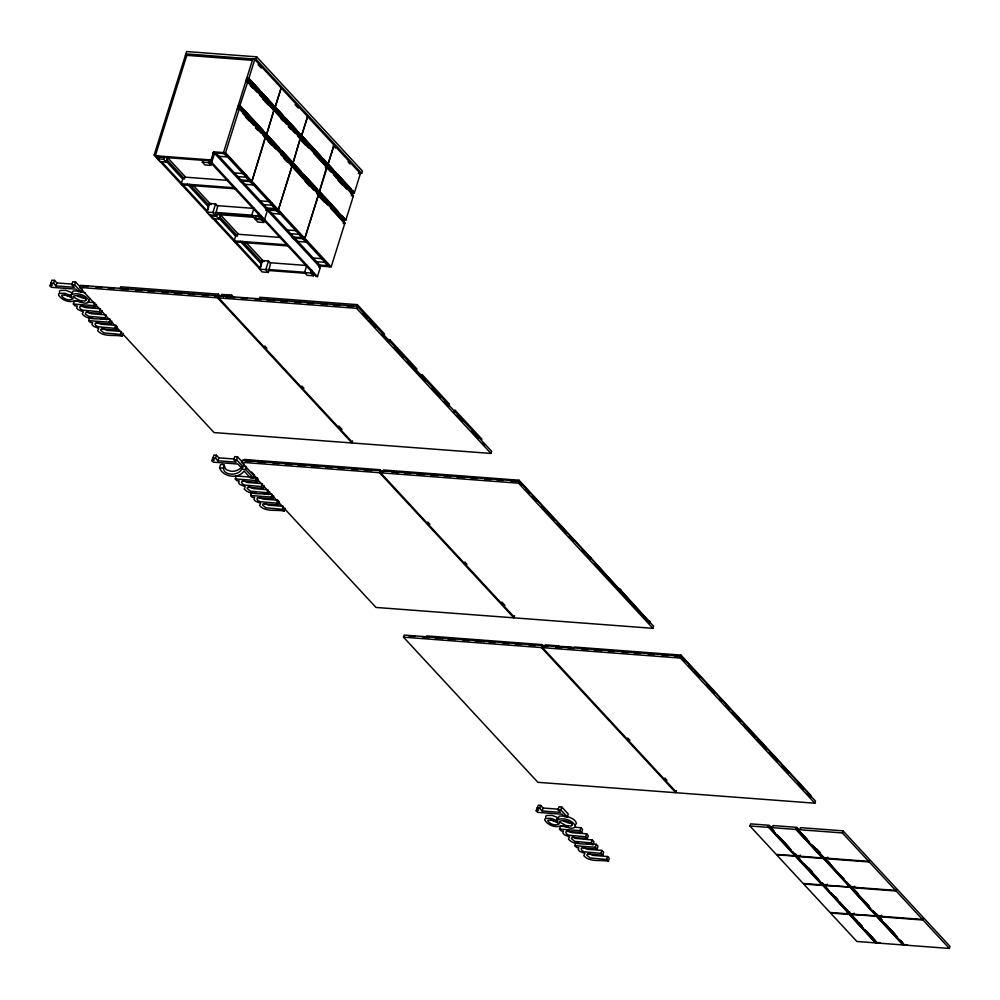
<?xml version="1.0" encoding="UTF-8"?>
<svg xmlns="http://www.w3.org/2000/svg" width="1000" height="1000" viewBox="0 0 1000 1000"><rect width="100%" height="100%" fill="white"/><g stroke="black" fill="none" stroke-linecap="round" stroke-linejoin="round"><path stroke-width="1.5" d="M82.062 288.95L81.137 291.9L78.35 291.7L75.987 289.15L51.388 287.288L50 285.8L50.925 282.838M50 285.8L52.287 285.238L51.075 283.125L52 280.163L54.488 280.363L56.9 282.962L72.15 284.113M80.213 286.95L75.575 281.95L72.787 281.737L71.862 284.688L74.275 287.3L55.975 285.912L53.562 283.312L54.488 280.363M55.975 285.912L56.9 282.962M70.85 295.55L71.275 294.6C77.225 292.2 87.088 295.138 89.338 301.475C85.588 306.2 77.775 299.65 74.713 300.788C69.225 303.062 61.7 300.113 58.612 295.113A9.087 3.312 17.4 0 1 59.462 293.387L64.9 293.275L70.85 295.55L73.162 291.012L78.388 290.9M81.137 291.9L74.65 284.9L75.575 281.95M102.088 310.587L101.163 313.538L85.887 312.35L85.325 314.113L88.537 316.312L105.15 317.838L106.825 319.65C99.262 317.775 88.05 320.988 82.263 314.037L83.338 311.863L78.225 309.7L76.625 307.987L77.3 306.05L75.025 305.875L73.338 304.062L74.262 301.1L81.575 301.663M351.95 442.962L214.037 432.562L79.65 287.425L80.3 285.325L218.212 295.725L217.562 297.825L351.95 442.962L352.6 440.863M123.125 333.288L122.188 336.25C114.625 334.363 103.425 337.587 97.625 330.625L98.7 328.462L93.588 326.3L91.988 324.588L92.662 322.638L90.388 322.463L88.713 320.65L89.637 317.7L92.562 317.925M96.425 304.462L95.5 307.425L93.825 305.6L94.75 302.65L87.438 302.1M101.163 313.538L99.488 311.725L100.412 308.762L85.9 307.625L80.962 305.613M259.913 269.275L154.162 155.062L186.612 51.55L256.688 56.837L362.438 171.038L361.712 173.363L358.6 173.125M204.325 160.438L156.325 156.825L155.338 155.75L186.8 55.375M105.15 317.838L106.075 314.887L91.562 313.738L86.625 311.725M167.5 157.713L166.15 162.025L159.925 161.55L157.338 158.75L158.062 156.425L164.812 157.463M111.788 321.062L110.862 324.012L109.188 322.2L110.113 319.25L99.875 318.475M120.075 288.888L120.738 286.788L218.287 294.15L220.375 296.4M166.15 162.025L163.562 159.225L164.288 156.9M115.775 325.363L117.45 327.175L116.525 330.125L114.85 328.312L115.775 325.363L101.263 324.212L96.925 322.762M122.188 336.25L120.512 334.438L121.438 331.475M236.45 188.925L182.275 184.838L181.275 183.762L183.125 177.862M165.6 160.6L182.188 178.525L184.45 178.688L185.1 176.6L167.475 157.562M202.325 162.15L208.55 162.613L211.137 165.413L204.913 164.95L202.325 162.15L203.062 159.825L209.8 160.863M208.55 162.613L209.275 160.287M213.188 153.212L214.537 153.312L320.288 267.512L317.45 276.588L316.087 276.488L210.338 162.288L213.625 151.812L225.55 152.762L331.188 266.85L344.925 223L239.288 108.912L237.488 109.5L238.05 106.2M317.45 276.588L211.7 162.387L214.537 153.312M215.525 154.388L215.963 152.988L240.912 179.938L240.475 181.325M223.512 152.613L252.8 58.925M238.8 105.312L344.438 219.387L344.212 220.087L238.575 106L238.8 105.312L239.925 105.388L345.8 220.212L353.488 195.662L247.85 81.587L246.05 82.163L246.625 78.875M247.362 77.975L353 192.062L352.788 192.763L247.15 78.675L247.362 77.975L248.5 78.062L259.025 89.425M206.688 212.05L209.387 203.438L215.6 203.912L217.675 206.137L215.5 215.312L209.275 214.85L206.688 212.05L212.9 212.525L215.5 215.312M252.75 59.325L254.775 59.488L360.412 173.562L354.363 192.875L248.5 78.062M207.225 211.788L208.612 207.35M225.55 152.762L239.288 108.912M247.85 81.587L239.775 105.9M354.363 192.875L248.725 78.787L254.775 59.488M361.712 173.363L255.963 59.162L256.688 56.837M212.9 212.525L215.6 203.912M220.362 214.812L219.025 219.125L216.425 216.325L217.162 214L217.688 214.562M241.475 182.4L241.912 181L266.863 207.95L266.425 209.338M249.062 180.55L245.975 177.213L246.562 175.35M264.262 136.962L265.125 133.737L266.363 133.95L279 147.587M272.825 109.625L273.688 106.4L274.775 107.112M266.25 133.825L266.6 134.675L273.775 110.288M273.512 110.675L274.175 110.013L266.488 134.562M251.875 181.2L265.613 137.35M275.05 107.225L281.112 87.912M281.212 88.038L275.163 107.338L263.238 93.975M287.775 245.912L235.15 241.938L234.15 240.875L236 234.963M218.287 294.15L217.638 296.238L214.537 296.012M218.475 217.7L235.062 235.625L237.325 235.787L237.975 233.7L220.35 214.662M218.688 297.913L219.338 295.812L357.25 306.225L491.65 451.35L490.988 453.45L353.075 443.05L218.688 297.913L356.6 308.312L490.988 453.45M221.025 296.5L221.675 294.4L223.938 294.575L223.287 296.663M223.625 296.688L224.275 294.6L226.537 294.775L225.888 296.863M260.688 215.812L260.487 218.713L254.262 218.238L251.675 215.45L253.925 208.275M226.225 296.887L226.875 294.8L229.137 294.962L228.487 297.062M228.825 297.087L229.475 294.988L231.737 295.163L233.812 297.4M255.2 219.25L261.425 219.725L264.012 222.512L257.787 222.05L255.2 219.25L255.938 216.925M231.088 297.25L231.737 295.163M260.487 218.713L257.9 215.912L258.8 213.05M261.425 219.725L262.15 217.387M268.4 211.488L268.837 210.087L293.788 237.037L293.35 238.425M274.887 208.55L271.8 205.225L272.387 203.363M290.7 165.512L291.562 162.288L293.038 163.225L300.212 138.837M259.562 269.15L262.262 260.55L268.475 261.012L270.538 263.25L268.375 272.413L262.15 271.95L259.562 269.15L265.775 269.625L268.375 272.413M291.488 166.688L292.162 166.025L278.425 209.875L266.5 208.912M292.65 163L291.675 162.413M301.212 135.662L300.238 135.075M278.312 209.75L292.05 165.9L281.012 154.688M292.925 163.113L300.1 138.725M301.488 135.775L307.55 116.463M307.65 116.587L301.6 135.887L300.125 134.963L299.562 135.738M260.1 268.888L261.488 264.462M270.775 213.337L279.95 214.025L280.538 212.162M265.775 269.625L268.475 261.012M259.125 299.375L259.775 297.275L357.325 304.637L384.487 333.963L383.825 336.05M243.988 463.825L243.062 466.788L240.275 466.575L237.913 464.025L213.312 462.163L211.925 460.675L212.85 457.713M211.925 460.675L214.213 460.112L213 458L213.925 455.05L216.425 455.238L218.825 457.837L234.075 458.988M242.138 461.825L237.5 456.825L234.713 456.613L233.787 459.562L236.2 462.175L217.9 460.788L215.487 458.188L216.425 455.238M217.9 460.788L218.825 457.837M251.575 472.025L254.65 475.35L253.725 478.3L250.6 478.062L244.05 471C238.35 479.462 222.787 477.125 219.575 467.762L220.5 464.8C226.3 462.688 223.15 469.588 228.025 470.3C233.263 472.8 239.125 470.45 242.613 466.188L245.175 466.388M294.35 239.5L294.788 238.1L319.738 265.05L319.3 266.45M242.613 466.188L241.688 469.15C237.975 477.075 219.45 475.462 224.387 465.1M317.025 193.95L318 190.837L319.475 191.775L327.163 167.237L326.5 167.9M325.363 167.812L326.562 163.512L328.038 164.45L334.087 145.137M317.812 195.113L318.488 194.45L304.75 238.3L302.712 238.15M317.925 195.238L318.6 194.575L304.862 238.425L302.825 238.275M319.088 191.55L318.113 190.963M327.65 164.213L326.675 163.625M319.363 191.663L326.538 167.275M327.925 164.325L333.975 145.013M243.062 466.788L236.575 459.775L237.5 456.825M296.825 241.363L306.012 242.05L306.588 240.188M269.688 491.575L268.762 494.525C261.188 492.65 249.988 495.875 244.188 488.913L245.263 486.75L240.15 484.575L238.55 482.875L239.225 480.925L236.95 480.75L235.275 478.938L236.2 475.988L250.825 477.088M513.875 617.837L375.962 607.438L241.575 462.3L242.225 460.2L380.138 470.613L379.487 472.7L513.875 617.837L514.525 615.737M244.462 460.538L244.35 459.487L255.65 460.337C254.913 461.8 257.688 462.013 257.013 460.438L258.475 460.55L258.587 461.613M314.088 273.488L313.363 275.812L307.137 275.338L304.55 272.55L306.8 265.375M253.725 478.3L245.525 469.438L246.45 466.475M313.363 275.812L310.775 273.012L311.675 270.15M259.288 462.05L259.725 460.65L319.3 465.138L318.863 466.538L311.225 465.962M285.05 508.162L284.125 511.125C276.55 509.237 265.35 512.463 259.55 505.5L260.625 503.338L255.525 501.175L253.925 499.462L254.587 497.512L252.312 497.35L250.637 495.525L251.562 492.575L255.95 492.912M256.675 477.525L258.35 479.338L257.425 482.3L255.75 480.487L256.675 477.525L253.75 477.312M351.362 195.812L352.987 190.888M343.462 222.5L344.15 220.325L238.512 106.237M352.038 195.162L352.713 192.987L247.075 78.9M264.012 485.462L263.087 488.413L261.413 486.6L262.337 483.65L247.825 482.5L242.887 480.487M344.925 223L343.125 223.575M342.413 216.062L345.8 220.212M352.825 196.337L353.488 195.662M353.975 192.65L353 192.062M268.762 494.525L267.075 492.713L268 489.762L253.487 488.612L248.562 486.613M273.725 495.938L272.8 498.888L271.112 497.075L272.038 494.125L263.263 493.462M277.7 500.238L279.387 502.05L278.463 505L276.775 503.188L277.7 500.238L263.188 499.087L258.85 497.638M284.125 511.125L282.438 509.312L283.363 506.35L268.863 505.2L264.513 503.75M356.675 306.725L357.325 304.637M356.6 308.312L357.25 306.225M319.988 466.625L320.425 465.225L380 469.725L382.113 472.013M389.175 341.825L389.825 339.725L386.725 339.5M379.562 471.112L380 469.725M380.613 472.788L381.275 470.688L519.188 481.1L653.575 626.225L652.913 628.325L515 617.925L380.613 472.788L518.525 483.188L652.913 628.325M383.288 471.725L383.387 469.975L394.7 470.825L394.812 471.887M421.662 376.912L422.325 374.825L419.225 374.588M391.975 471.675L396.163 471.987L396.05 470.938L397.525 471.037L397.413 472.8M398.325 472.537L398.762 471.138L458.338 475.625L457.9 477.025M448.825 406.238L449.475 404.15L422.325 374.825M454.162 412.013L454.812 409.913L481.975 439.237M675.8 792.712L537.888 782.312L403.5 637.175L404.162 635.075L542.075 645.487L541.413 647.575L675.8 792.712L676.462 790.612M459.025 477.113L459.462 475.712L519.038 480.213L542.337 505.375L541.9 506.763M426.188 637.3L426.625 635.9L483.713 640.2L483.275 641.6M518.6 481.6L519.038 480.213M518.525 483.188L519.188 481.1M484.4 641.688L484.837 640.288L541.925 644.6L544.012 646.838M542.45 507.362L542.888 505.962L566.188 531.125L565.75 532.525M566.3 533.112L566.737 531.725L590.037 556.875L589.6 558.275M541.487 645.987L541.925 644.6M542.55 647.663L543.2 645.562L681.112 655.975L815.5 801.112L814.85 803.2L676.938 792.8L542.55 647.663L680.45 658.062L814.85 803.2M545.212 646.6L545.325 644.85L556.625 645.7L558.737 647.987M556.625 645.7C555.875 647.163 558.65 647.375 557.975 645.812L559.45 645.925L559.338 647.675M560.138 647.4L560.363 646.7L566.337 647.487M560.688 647.062L560.913 646.363L572.212 647.212L571.45 648.25M590.15 558.875L590.588 557.475L589.113 557.362M589.775 558.075L591.25 558.188L591.025 558.888L590.588 557.475M573.6 648.413L574.038 647.025L582.85 647.688L584.963 649.963M582.413 649.075L582.85 647.688M583.538 649.163L583.975 647.775L680.975 655.088L733.838 712.188L733.4 713.587M558.337 809.175L543.088 808.025L540.675 805.425L538.188 805.225L537.263 808.188L539.75 808.375L542.163 810.975L560.462 812.362L558.05 809.75L558.975 806.8L561.763 807.013L568.25 814.013L567.325 816.963L564.538 816.762L562.175 814.212L537.575 812.35L536.188 810.863L537.112 807.9L538.75 807.8M539.75 808.375L540.675 805.425M542.163 810.975L543.088 808.025M591.25 558.188L619.388 589.525L619.612 588.825L618.138 588.713M619.5 590.575L619.612 588.825M620.05 591.175L620.487 589.775L617.925 589.412M620.487 589.775L620.938 591.188L621.15 590.487L619.688 590.375M557.025 820.612L557.463 819.663C563.413 817.262 573.275 820.2 575.525 826.538C571.775 831.263 563.962 824.712 560.9 825.85C555.413 828.125 547.888 825.175 544.8 820.175A9.087 3.312 17.4 0 1 545.65 818.45L551.087 818.337L557.025 820.612L559.35 816.075L564.575 815.962M567.325 816.963L560.837 809.963L561.763 807.013M572.438 836.225L575.65 838.413L592.263 839.95L593.938 841.762L593.013 844.712C585.438 842.837 574.237 846.05 568.438 839.1L569.525 836.925L564.412 834.762L562.812 833.05L563.475 831.112L561.213 830.938L559.525 829.125L560.45 826.175L567.762 826.725M588.175 853.388L593.112 855.387L607.625 856.538L609.3 858.35L608.375 861.312C600.812 859.425 589.612 862.65 583.812 855.688L584.888 853.525L579.775 851.363L578.175 849.65L578.85 847.7L576.575 847.525L574.888 845.713L575.825 842.763L578.75 842.987M580.938 827.712L582.612 829.525L581.688 832.487L580.013 830.662L580.938 827.712L575.087 827.275M648.05 621.013L649.525 621.125L649.3 621.825L621.15 590.487M649.525 621.125L649.412 622.875L644.175 617.212M586.6 833.825L588.275 835.65L587.35 838.6L585.675 836.787L586.6 833.825L572.087 832.688L567.15 830.675M593.013 844.712L591.337 842.9L592.263 839.95M596.3 844.312L597.975 846.125L597.05 849.075L595.375 847.262L596.3 844.312L586.062 843.538M601.962 850.425L603.638 852.237L602.712 855.188L601.038 853.375L601.962 850.425L587.45 849.275L582.513 847.275M608.375 861.312L606.7 859.5L607.625 856.538M680.975 655.088L680.537 656.488L674.362 656.012M680.45 658.062L681.112 655.975M733.962 714.175L734.4 712.788L787.262 769.887L786.825 771.275M818.562 879.75L822.025 884.375L795.7 855.938L776.237 854.4L749.912 825.962L750.575 823.875L769.338 825.288L771.438 827.562M828.025 889.475L822.763 883.787L821.9 884.925L768.15 826.862L768.512 825.7L774.262 831.425M768.15 826.862L768.675 827.387L749.912 825.962M849.188 885.238L848.825 886.4L849.5 886.45L823.175 858.012L796.137 855.9L769.812 827.463L773.125 827.237L772.95 825.562L796.8 827.362L798.913 829.638M807 839.188L795.975 827.775L795.612 828.938L822.475 857.887L796.15 829.45L769.812 827.463M797.275 829.538L800.588 829.312L800.425 827.638L843.037 830.85L869.362 859.275L868.713 861.375L823.612 857.975L797.275 829.538L842.387 832.938L868.713 861.375M795.025 855.888L795.875 854.762L799.038 858.175M795.7 855.938L776.787 854.987L803.125 883.425L822.588 884.975L848.913 913.4L843.325 906.5M796.137 855.9L793.125 852.025M828.975 890.738L823.713 885.05L849.887 913.95L876.237 915.938L850.05 887.038L823.012 884.925L796.838 856.025L799.987 859.438M800 856.263L800.362 855.1M877.438 914.438L876.25 916.025L903.112 944.963L823.175 858.012M823.612 857.975L812.163 845M895.588 890.4L869.262 861.963L869.912 859.875L896.25 888.312L895.588 890.4L850.487 887L824.3 858.1L844.312 879.712M827.463 858.337L827.837 857.175M875.638 942.9L849.312 914.463L830.55 913.05L856.875 941.475L875.638 942.9L822.588 884.975M823.012 884.925L804.2 863.988M842.387 832.938L843.037 830.85M826.875 885.3L827.237 884.137M849.375 886.988L850.562 885.413M850.05 887.038L823.562 885.525M850.487 887L846.413 881.988M922.463 919.425L896.137 891L896.8 888.9L923.125 917.337L922.463 919.425L877.362 916.025L851.175 887.125L869.087 906.462M854.35 887.362L854.712 886.2M849.887 913.95L853.2 913.725M903.112 944.963L876.775 942.975L850.45 914.55L853.75 914.325L854.125 913.162M876.925 916.075L850.45 914.55M877.362 916.025L873.3 911.012M949.35 948.45L923.012 920.025L923.675 917.925L950 946.363L949.35 948.45L904.237 945.05L877.913 916.625L881.225 916.4L881.587 915.225M876.775 942.975L865.337 930M900.837 941.012L903.25 944.5M904.237 945.05L900.175 940.037M90.275 298.525L89.175 299.65M795.662 853.725L794.475 855.3L795.15 855.35L768.825 826.912M822.537 882.75L821.712 883.162M848.6 912.188L849.425 911.775M575.363 824.712L576.45 823.587C575.638 819.175 570.138 817.487 566.35 816.312M265.1 137.513L251.988 181.325L249.838 181.05M536.188 810.863L538.475 810.3L537.263 808.188M85.738 298.075L82.188 297.9L77.525 296.062M571.925 823.138L568.375 822.962L563.713 821.125M71.35 296.837L64.55 295.075M557.537 821.9L550.737 820.138M185.875 53.875L255.963 59.162M185.438 55.263L252.362 60.312M264.387 134.637L265.012 134.562M212.887 152.75L224.45 153.625M217.9 156.225L227.075 156.925L224 153.588M154.162 155.062L155.525 155.175L158.7 158.6M155.338 155.75L211.075 159.95M208.962 160.787L212.062 161.025M210.338 162.288L211.7 162.387M358.387 173.412L360.412 173.562M157.338 158.75L163.562 159.225M233.675 172.838L244.475 173.65M236.788 176.525L245.975 177.213M239.875 179.85L249.4 180.575M240.55 180.9L250.387 181.637M184.938 177.138L228.137 180.4M243.95 184.25L253.137 184.95L250.05 181.612M352.713 192.987L348.05 188.4M181.275 183.762L235.463 187.85M259.5 200.837L270.3 201.65M264.15 204.65L271.8 205.225M275.338 208.588L265.5 207.85L267.488 209.988M217.05 205.625L254.075 208.412M265.763 209.862L277.325 210.725M266.062 210.312L267.413 210.413L264.575 219.488L263.212 219.387M344.438 219.387L345.562 219.475M344.15 220.325L341.587 218.012M214.963 212.362L252.113 215.175M251.675 215.45L257.9 215.912M215.95 213.438L253.113 216.238M215.4 214.387L254.1 217.312M216.425 216.325L210.212 215.863L212.8 218.65L219.025 219.125M286.537 229.938L297.35 230.75M291.2 233.738L298.85 234.312L301.938 237.65M302.275 237.675L292.438 236.938L293.425 238M292.213 237.913L303.263 238.75M237.812 234.237L281.012 237.5M234.15 240.875L286.788 244.838M312.375 257.938L323.175 258.762M315.5 261.637L324.675 262.325L327.762 265.65M328.212 265.688L318.375 264.95L319.375 266.012L331.188 266.85M269.925 262.725L306.95 265.512M318.938 267.413L320.288 267.512M267.838 269.475L304.988 272.275M304.55 272.55L310.775 273.012M268.825 270.538L305.988 273.337M51.075 283.125L53.562 283.312M71.862 284.688L74.65 284.9M81.988 286.012L88.15 286.475M95.862 287.05L102.025 287.525M108.188 287.987L114.35 288.45M121.625 289L128.225 289.5M135.562 290.05L142.1 290.538M147.95 290.988L154.438 291.475M161.887 292.038L168.3 292.525M174.275 292.975L182.013 293.55M188.212 294.025L194.513 294.5M202.15 295.075L208.388 295.538M227.188 296.962L234.9 297.538M241.062 298.012L247.225 298.475M254.938 299.05L261.1 299.525M266.863 299.95L274.6 300.538M280.8 301L287.312 301.5M294.738 302.062L301.188 302.538M307.125 302.987L313.512 303.475M321.062 304.037L327.388 304.525M333.45 304.975L339.725 305.45M347.388 306.025L353.587 306.5M79.65 287.425L217.562 297.825M71.875 292.6L65.825 290.325L60.388 290.438A9.087 3.312 17.4 0 0 59.538 292.162M73.338 304.062L93.825 305.6M95.5 307.425L80.213 306.262L79.588 307.387L80.625 309.125L82.875 310.188L99.488 311.725M88.713 320.65L109.188 322.2M110.862 324.012L95.575 322.863L94.963 323.975L96 325.712L98.238 326.788L114.85 328.312M116.525 330.125L101.263 328.938L100.612 330.125L103.9 332.9L120.512 334.438M119.963 331.362L106.925 330.325L102 328.325M244.125 460.188L255.438 461.037M256.788 461.138L258.263 461.25M383.175 470.675L394.475 471.525M395.838 471.625L397.3 471.737M213 458L215.487 458.188M233.787 459.562L236.575 459.775M245.875 460.65L248.7 460.863M245.45 461L251.625 461.463M257.787 461.925L265.487 462.512M273.038 463.075L279.137 463.537M285.25 464L291.7 464.487M297.863 464.95L305.575 465.538M325.613 467.05L332.212 467.55M337.938 467.975L344.425 468.462M351.812 469.025L358.175 469.5M364.15 469.95L371.925 470.538M392.2 472.075L398.363 472.537M404.438 472.987L410.7 473.462M416.863 473.925L424.575 474.513M430.737 474.975L438.038 475.525M444.15 475.988L450.775 476.488M456.95 476.95L464.65 477.537M470.812 478L477.362 478.5M484.688 479.05L491.112 479.525M497.025 479.975L503.325 480.45M510.9 481.025L517.075 481.488M241.575 462.3L379.487 472.7M241.688 469.15L245.525 469.438M219.575 467.762L223.562 468.15M235.275 478.938L255.75 480.487M257.425 482.3L242.138 481.138L241.525 482.262L242.562 484L244.8 485.062L261.413 486.6M263.087 488.413L247.825 487.225L247.175 488.413L250.463 491.188L267.075 492.713M250.637 495.525L271.112 497.075M272.8 498.888L257.5 497.738L256.887 498.85L257.925 500.588L260.163 501.662L276.775 503.188M278.463 505L263.188 503.812L262.538 505L265.825 507.775L282.438 509.312M617.812 588.35L619.288 588.462M618.475 589.075L619.938 589.175M619.35 590.025L620.825 590.138M648.375 621.362L649.85 621.475M408.925 635.988L415.087 636.462M422.8 637.038L429.275 637.525M435.125 637.975L442.837 638.55M447.788 638.925L455.5 639.513M462.875 640.062L469.387 640.55M475.2 640.987L481.725 641.488M489.038 642.038L495.25 642.5M502.912 643.088L509.125 643.55M515.262 644.013L521.45 644.475M529.15 645.062L535.325 645.525M544.875 646.25L547.962 646.475M555.675 647.062L561.838 647.525M568 647.987L574.175 648.462M581.875 649.038L588.162 649.513M594.212 649.975L601.912 650.55M608.088 651.012L614.338 651.488M621.95 652.062L628.188 652.537M634.288 652.987L640.5 653.462M648.162 654.038L654.362 654.513M662.038 655.088L668.213 655.55M403.5 637.175L541.413 647.575M558.05 809.75L560.837 809.963M558.062 817.663L552.013 815.387L546.575 815.5A9.087 3.312 17.4 0 0 545.725 817.225M559.525 829.125L580.013 830.662M581.688 832.487L566.4 831.325L565.775 832.45L566.812 834.188L569.062 835.25L585.675 836.787M587.35 838.6L572.075 837.412L571.425 838.6L574.725 841.375L591.337 842.9M797.337 855.512L799.45 855.675M823.75 857.513L826.912 857.75M796.688 856.5L823.025 858.475M824.163 858.562L869.262 861.963M574.888 845.713L595.375 847.262M597.05 849.075L581.763 847.925L581.15 849.038L582.188 850.775L584.425 851.85L601.038 853.375M602.712 855.188L587.45 854L586.788 855.188L590.087 857.962L606.7 859.5M823.162 884.463L826.325 884.7M850.625 886.538L853.8 886.775M822.438 885.438L803.675 884.025L830 912.45L848.763 913.863L849.638 912.825M851.038 887.588L896.137 891M847.087 912.15L849.975 912.375M876.375 915.475L875.7 915.425L876.55 914.3L874.45 912.025M877.513 915.562L880.675 915.8M877.913 916.625L923.012 920.025M902.938 943.288L901.325 941.05M876.912 942.513L880.088 942.75M904.388 944.587L907.55 944.825M80.162 291.25L85.262 293.125M556.587 818.675L558.3 819.663M258.087 64.625L261.262 68.05M295.1 104.6L298.275 108.025M333.162 145.712L335.288 148M347.975 161.7L350.087 163.988M278.087 110.025L283.363 115.712M285.462 117.987L296 129.35M301.375 135.162L321.375 156.775M323.488 159.037L333.075 169.4M337.287 173.95L350.975 188.738M248.725 81.15L255.05 87.963M261.363 94.787L265.575 99.338M273.062 107.425L277.275 111.975M286.75 122.2L293.062 129.025M299.5 135.975L302.65 139.388M311.075 148.488L315.287 153.025M323.062 161.45L329.087 167.938M336.463 175.9L340.675 180.45M248.2 80.725L250.263 82.95M300.05 136.713L303.137 140.05M348.888 189.462L350.95 191.675M247.338 81.737L256.825 91.975M259.975 95.388L272.613 109.038M275.887 112.562L286.413 123.938M288.525 126.213L294.837 133.038M298 136.45L308.637 147.938M313.9 153.625L330.863 171.938M334.025 175.35L346.662 189M350.875 193.55L352.975 195.825M250.338 85.662L252.45 87.938M262.975 99.3L268.25 104.987M280.988 118.763L283.1 121.037M288.363 126.725L290.475 128.988M300.062 139.35L305.325 145.037M338.075 180.413L342.287 184.963M244.137 109.938L263.1 130.412M282.162 151L301.225 171.588M304.387 175L317.025 188.65M319.237 191.05L338.2 211.513M241.213 109.612L245.425 114.162M253.85 123.263L259.113 128.95M266.6 137.025L270.812 141.575M278.188 149.537L282.4 154.088M291.988 164.45L296.2 168.988M303.562 176.95L307.775 181.5M317.362 191.863L320.525 195.275M328.95 204.363L334.212 210.05M291.488 164.05L294.575 167.387M317.538 192.075L320.625 195.413M242.987 113.625L253.512 125M255.625 127.275L260.887 132.963M263 135.238L275.738 149M293.75 168.45L313.762 190.062M318.087 194.725L327.562 204.963M330.725 208.375L344.412 223.162M245.987 117.537L249.15 120.95M255.463 127.775L257.575 130.05M268.212 141.537L271.375 144.95M284.012 158.6L287.162 162.013M305.175 181.462L309.387 186.012M318.988 196.375L324.25 202.062M227.675 155.988L232.975 161.7M242.5 172L245.675 175.425M253.612 184L259.975 190.863M268.45 200.012L271.625 203.45M280.55 213.088L289.025 222.237M294.312 227.963L297.5 231.388M306.488 241.1L310.725 245.675M312.85 247.963L316.025 251.4M320.262 255.975L322.375 258.263M223.45 152.55L329.2 266.762M302.925 238.725L306.012 242.05M276.875 210.7L279.95 214.025M389.825 339.725L416.975 369.05M787.6 771.175L788.15 770.837L810.788 795.288L810.675 797.038L807.475 793.575M213.625 151.812L214.613 152.887M596.013 564.812L598.088 567.05M603.275 572.663L606.388 576.025M627.987 599.35L633.188 604.95M363.025 313.587L367.113 318.012M369.212 320.262L375.475 327.025M382.062 334.15L388.413 341M394.387 347.463L398.575 351.975M398.988 352.425L403.225 357M407.45 361.562L415.275 370.025M416.975 371.85L425.438 380.988M432.113 388.2L440.25 396.975M444.475 401.55L447.65 404.975M457.175 415.262L462.512 421.037M471.975 431.25L478.188 437.95M482.562 442.675L484.675 444.963M519.663 482.75L521.775 485.037M526.013 489.6L529.188 493.038M532.35 496.463L536.6 501.05M543.987 509.025L551.4 517.025M551.987 517.65L554.1 519.938M557.275 523.375L561.512 527.95M561.975 528.45L566.2 533.013M569.375 536.438L573.612 541.013M582.075 550.15L588.425 557M594.338 563.4L603.225 573M607.463 577.575L615.312 586.05M616.987 587.85L626.35 597.962M632.638 604.763L634.738 607.025M636.025 608.413L642.075 614.95M682.65 658.763L684.762 661.05M688.988 665.612L692.163 669.05M694.275 671.325L699.575 677.05M706.975 685.037L714.388 693.037M719.663 698.737L721.787 701.038M726 705.588L729.188 709.038M732.362 712.463L740.3 721.025M744 725.025L751.413 733.025M752.987 734.737L755.113 737.025M757.225 739.3L766.213 749.013M769.388 752.45L777.312 761M782.087 766.15L788.425 773.012M797.975 783.312L803.263 789.025M816.812 848.975L819.975 852.375M827.9 860.938L830 863.213M854.775 889.963L857.938 893.375M813.325 846.012L822.8 856.237M824.4 857.975L835.987 870.487M840.2 875.037L844.412 879.587M847.575 883L849.675 885.275M851.275 887L869.188 906.338M882.375 920.575L878.162 916.025L882.275 920.7M885.525 923.988L895.013 934.225M797.425 829.075L809.013 841.587M884.375 922.975L897.013 936.625M795.975 827.775L798.088 830.05M800.188 832.325L807.562 840.288M812.825 845.975L819.15 852.8M824.963 859.075L832.337 867.038M838.65 873.863L844.975 880.688M850.788 886.963L857.113 893.787M863.425 900.612L869.75 907.438M876.612 914.85L882.938 921.675M888.2 927.362L894.513 934.188M193.425 185.575L211.05 204.613M246.3 242.675L263.925 261.712M166.825 159.65L184.45 178.688M189.65 184.312L209.35 205.588M219.7 216.762L237.325 235.787M242.525 241.412L262.225 262.688M187.387 184.137L208.125 206.537M240.263 241.238L261 263.637M161.863 162.025L207.338 211.125M213.688 217.987L260.212 268.238M808.85 867.962L812.013 871.375M835.725 896.988L837.837 899.262M778.475 835.975L789.013 847.35M805.362 865L818 878.65M832.237 894.025L837.5 899.712M839.613 901.988L849.087 912.225M850.688 913.962L857.013 920.788M859.112 923.05L862.275 926.462M866.488 931.012L875.962 941.25M769.95 827L774.163 831.55M777.325 834.963L791.012 849.75M831.087 893.012L848.988 912.35M850.588 914.087L862.175 926.587M768.512 825.7L774.825 832.525M780.1 838.213L787.463 846.175M795.387 854.725L799.6 859.275M804.862 864.963L812.237 872.925M822.262 883.763L824.375 886.025M830.688 892.85L837.013 899.675M855.462 919.613L862.837 927.562M868.1 933.25L874.425 940.075M264.775 346.012L266.887 348.3M301.812 386.012L303.925 388.3M338.85 426.012L342.025 429.438M427.762 522.038L429.875 524.312M464.8 562.025L466.912 564.312M501.838 602.025L505.012 605.462M627.788 738.05L629.9 740.337M664.825 778.05L666.938 780.337M61.875 295.35L61.762 296.05C64 299.288 69.763 301.188 73.075 298.725L68.125 295.912A4.525 1.65 17.4 0 0 64.225 294.9L61.875 295.35M548.062 820.413L547.95 821.112C550.188 824.362 555.95 826.25 559.263 823.787L554.312 820.975A4.525 1.65 17.4 0 0 550.413 819.963L548.062 820.413M86.188 299.825L84.812 301.038L79.85 300.5L72.938 296.775L73.412 296.163C77.625 294.738 83.588 295.988 86.188 299.825M572.375 824.887L571 826.1L566.038 825.562L559.125 821.838L559.6 821.225C563.812 819.8 569.775 821.05 572.375 824.887"/></g></svg>
